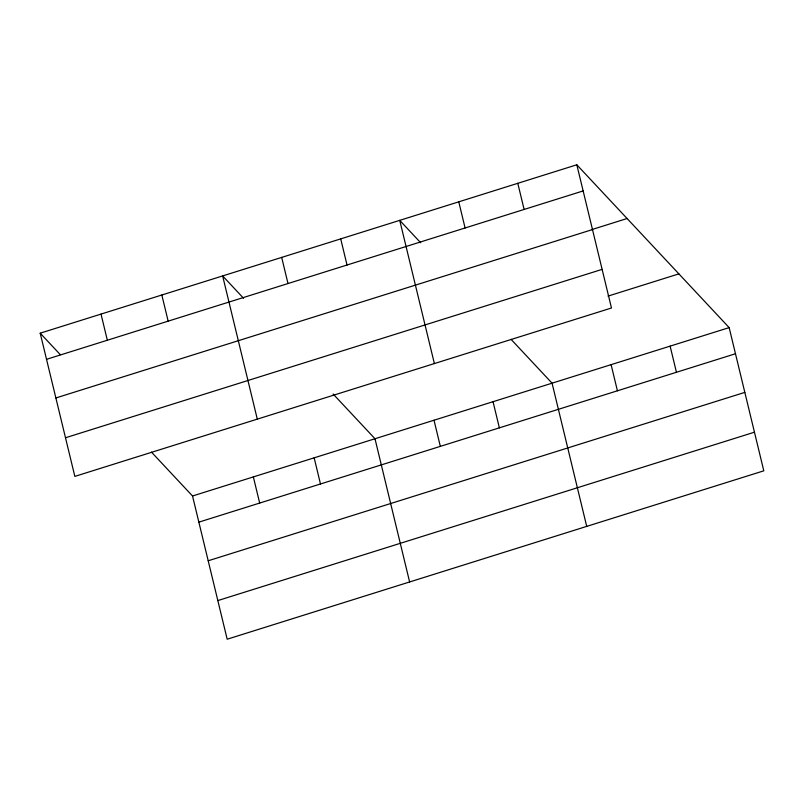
<?xml version="1.0" encoding="UTF-8"?>
<svg xmlns="http://www.w3.org/2000/svg" width="804" height="804" viewBox="0 0 804 804"><rect width="100%" height="100%" fill="white"/><g stroke="black" fill="none" stroke-linecap="round" stroke-linejoin="round"><path stroke-width="1.21" d="M576.82 164.79L611.472 308.002L74.842 476.39L40.2 333.178L576.82 164.79L729.158 327.61L763.8 470.822L227.18 639.21L192.528 495.998L151.474 452.119M46.521 359.318L583.151 190.93M591.674 229.632L627.09 218.517M55.868 397.96L592.498 229.562M65.506 437.758L602.126 269.37M608.045 296.103L678.888 273.873M192.528 495.998L729.158 327.61M198.859 522.148L735.479 353.75M208.206 560.78L744.826 392.382M217.834 600.578L754.453 432.19M420.683 242.748L399.739 220.356L434.381 363.569M511.012 339.298L552.067 383.176L586.719 526.389M243.602 298.314L222.648 275.923L257.3 419.135M333.087 393.97L374.986 438.743L409.628 581.965M40.2 333.178L60.31 354.675M670.124 346.132L676.445 372.272M611.1 364.654L617.422 390.794M517.796 183.312L524.118 209.452M458.762 201.834L465.094 227.974M493.043 401.698L499.364 427.849M434.009 420.221L440.331 446.371M340.705 238.878L347.037 265.018M281.681 257.401L288.003 283.551M314.163 457.828L320.484 483.978M253.35 476.913L259.672 503.063M161.835 295.008L168.157 321.158M101.013 314.093L107.344 340.243"/></g></svg>
